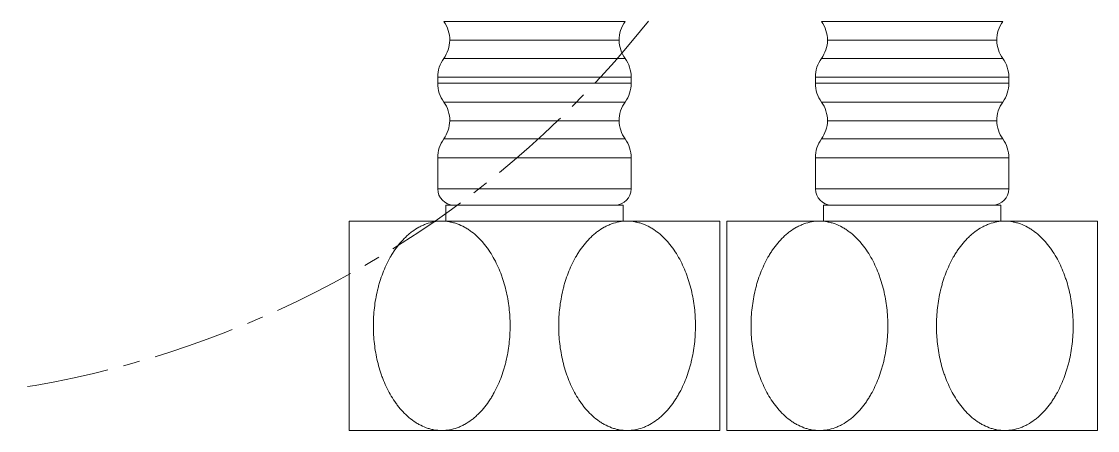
# Model space of a CAD drawing. Header units: millimetres. Extents: x 7368 to 7962, y 1333 to 2173.
# Drawn here: x 7834.2 to 7900.9, y 1415.9 to 1441.3 of the extents above; entities that cross this region are included whole.
import ezdxf

# ---------------------------------------------------------------- set-up
doc = ezdxf.new("R2010")
doc.units = ezdxf.units.MM
doc.linetypes.add('CENTERX2', pattern=[20.32, 12.7, -2.54, 2.54, -2.54])
doc.layers.add('CENTER', color=1, linetype='CENTERX2', lineweight=15)

msp = doc.modelspace()

# ---------------------------------------------------------------- linework, layer by layer
at = {"linetype": 'Continuous', "lineweight": 13, "extrusion": (-1, -2.22045e-16, 0)}
for p, q in [((7860.37, 1441.287), (7871.62, 1441.287)), ((7883.804, 1441.287), (7895.054, 1441.287)), ((7871.62, 1438.996), (7860.37, 1438.996)), ((7895.054, 1438.996), (7883.804, 1438.996)), ((7871.995, 1437.83), (7859.995, 1437.83)), ((7871.995, 1437.453), (7859.995, 1437.453)), ((7895.429, 1437.83), (7883.429, 1437.83)), ((7895.429, 1437.453), (7883.429, 1437.453)), ((7860.37, 1436.287), (7871.62, 1436.287)), ((7883.804, 1436.287), (7895.054, 1436.287)), ((7871.62, 1433.996), (7860.37, 1433.996)), ((7895.054, 1433.996), (7883.804, 1433.996)), ((7871.995, 1432.83), (7859.995, 1432.83)), ((7895.429, 1432.83), (7883.429, 1432.83)), ((7871.995, 1430.891), (7859.995, 1430.891)), ((7895.429, 1430.891), (7883.429, 1430.891))]:
    msp.add_line(p, q, dxfattribs=at)
at = {"linetype": 'Continuous', "lineweight": 18, "extrusion": (-1, -2.22045e-16, 0)}
for p, q in [((7859.995, 1437.83), (7859.995, 1437.453)), ((7871.995, 1437.83), (7871.995, 1437.453)), ((7883.429, 1437.83), (7883.429, 1437.453)), ((7895.429, 1437.83), (7895.429, 1437.453)), ((7859.995, 1432.83), (7859.995, 1430.891)), ((7871.995, 1432.83), (7871.995, 1430.891)), ((7883.429, 1432.83), (7883.429, 1430.891)), ((7895.429, 1432.83), (7895.429, 1430.891)), ((7871.495, 1429.891), (7860.495, 1429.891)), ((7860.495, 1429.891), (7860.495, 1428.891)), ((7871.495, 1429.891), (7871.495, 1428.891)), ((7894.929, 1429.891), (7883.929, 1429.891)), ((7883.929, 1429.891), (7883.929, 1428.891)), ((7894.929, 1429.891), (7894.929, 1428.891)), ((7854.495, 1428.891), (7860.245, 1428.891)), ((7860.245, 1428.891), (7871.745, 1428.891)), ((7871.745, 1428.891), (7877.495, 1428.891)), ((7877.929, 1428.891), (7883.679, 1428.891)), ((7883.679, 1428.891), (7895.179, 1428.891)), ((7895.179, 1428.891), (7900.929, 1428.891)), ((7854.495, 1415.891), (7860.245, 1415.891)), ((7860.245, 1415.891), (7871.745, 1415.891)), ((7871.745, 1415.891), (7877.495, 1415.891)), ((7877.929, 1415.891), (7883.679, 1415.891)), ((7883.679, 1415.891), (7895.179, 1415.891)), ((7895.179, 1415.891), (7900.929, 1415.891))]:
    msp.add_line(p, q, dxfattribs=at)
at = {"linetype": 'Continuous', "lineweight": 18}
for centre, radius, start, end in [((7858.745, 1440.121), 2, 0, 35.65909), ((7882.179, 1440.121), 2, 0, 35.65909), ((7873.245, 1440.162), 2, 181.17988, 215.65909), ((7896.679, 1440.162), 2, 181.17988, 215.65909), ((7861.995, 1437.83), 2, 144.3409, 179.99999), ((7885.429, 1437.83), 2, 144.3409, 179.99999), ((7869.995, 1437.453), 2, 324.34091, 360), ((7893.429, 1437.453), 2, 324.34091, 360), ((7873.245, 1435.121), 2, 144.34091, 180), ((7896.679, 1435.121), 2, 144.34091, 180), ((7858.745, 1435.162), 2, 324.34091, 358.82012), ((7882.179, 1435.162), 2, 324.34091, 358.82012), ((7869.995, 1432.83), 2, 0.00001, 35.6591), ((7893.429, 1432.83), 2, 0.00001, 35.6591), ((7860.995, 1430.891), 1, 180, 270), ((7884.429, 1430.891), 1, 180, 270)]:
    msp.add_arc(centre, radius, start, end, dxfattribs=at)
at = {"linetype": 'Continuous', "lineweight": 18, "extrusion": (0, 0, -1)}
for centre, radius, start, end in [((-7873.245, 1440.121), 2, 0, 35.65909), ((-7896.679, 1440.121), 2, 0, 35.65909), ((-7858.745, 1440.162), 2, 181.17988, 215.65909), ((-7882.179, 1440.162), 2, 181.17988, 215.65909), ((-7869.995, 1437.83), 2, 144.3409, 179.99999), ((-7893.429, 1437.83), 2, 144.3409, 179.99999), ((-7861.995, 1437.453), 2, 324.34091, 0), ((-7885.429, 1437.453), 2, 324.34091, 0), ((-7858.745, 1435.121), 2, 144.34091, 180), ((-7882.179, 1435.121), 2, 144.34091, 180), ((-7873.245, 1435.162), 2, 324.34091, 358.82012), ((-7896.679, 1435.162), 2, 324.34091, 358.82012), ((-7861.995, 1432.83), 2, 0.00001, 35.6591), ((-7885.429, 1432.83), 2, 0.00001, 35.6591), ((-7870.995, 1430.891), 1, 180, 270), ((-7894.429, 1430.891), 1, 180, 270)]:
    msp.add_arc(centre, radius, start, end, dxfattribs=at)
at = {"linetype": 'Continuous', "lineweight": 18}
for points, knots in [([(7871.246, 1440.121), (7871.246, 1440.121), (7871.212, 1440.121), (7871.078, 1440.121), (7870.978, 1440.121), (7870.715, 1440.121), (7870.552, 1440.121), (7870.17, 1440.121), (7869.951, 1440.121), (7869.465, 1440.121), (7869.198, 1440.121), (7868.627, 1440.121), (7868.322, 1440.121), (7867.687, 1440.121), (7867.357, 1440.121), (7866.683, 1440.121), (7866.339, 1440.121), (7865.652, 1440.121), (7865.308, 1440.121), (7864.634, 1440.121), (7864.304, 1440.121), (7863.669, 1440.121), (7863.364, 1440.121), (7862.793, 1440.121), (7862.526, 1440.121), (7862.04, 1440.121), (7861.821, 1440.121), (7861.439, 1440.121), (7861.276, 1440.121), (7861.013, 1440.121), (7860.913, 1440.121), (7860.779, 1440.121), (7860.745, 1440.121), (7860.745, 1440.121)], [0, 0, 0, 0, 0.0626, 0.0626, 0.125094, 0.125094, 0.187587, 0.187587, 0.25008, 0.25008, 0.312574, 0.312574, 0.375067, 0.375067, 0.43756, 0.43756, 0.500054, 0.500054, 0.562547, 0.562547, 0.62504, 0.62504, 0.687534, 0.687534, 0.750027, 0.750027, 0.81252, 0.81252, 0.875014, 0.875014, 0.937507, 0.937507, 1, 1, 1, 1]), ([(7894.68, 1440.121), (7894.68, 1440.121), (7894.646, 1440.121), (7894.512, 1440.121), (7894.412, 1440.121), (7894.149, 1440.121), (7893.986, 1440.121), (7893.604, 1440.121), (7893.385, 1440.121), (7892.899, 1440.121), (7892.632, 1440.121), (7892.061, 1440.121), (7891.756, 1440.121), (7891.121, 1440.121), (7890.791, 1440.121), (7890.117, 1440.121), (7889.773, 1440.121), (7889.086, 1440.121), (7888.742, 1440.121), (7888.068, 1440.121), (7887.738, 1440.121), (7887.103, 1440.121), (7886.798, 1440.121), (7886.227, 1440.121), (7885.96, 1440.121), (7885.474, 1440.121), (7885.255, 1440.121), (7884.873, 1440.121), (7884.71, 1440.121), (7884.447, 1440.121), (7884.347, 1440.121), (7884.213, 1440.121), (7884.179, 1440.121), (7884.179, 1440.121)], [0, 0, 0, 0, 0.0626, 0.0626, 0.125094, 0.125094, 0.187587, 0.187587, 0.25008, 0.25008, 0.312574, 0.312574, 0.375067, 0.375067, 0.43756, 0.43756, 0.500054, 0.500054, 0.562547, 0.562547, 0.62504, 0.62504, 0.687534, 0.687534, 0.750027, 0.750027, 0.81252, 0.81252, 0.875014, 0.875014, 0.937507, 0.937507, 1, 1, 1, 1]), ([(7871.246, 1435.121), (7871.246, 1435.121), (7871.212, 1435.121), (7871.078, 1435.121), (7870.978, 1435.121), (7870.715, 1435.121), (7870.552, 1435.121), (7870.17, 1435.121), (7869.951, 1435.121), (7869.465, 1435.121), (7869.198, 1435.121), (7868.627, 1435.121), (7868.322, 1435.121), (7867.687, 1435.121), (7867.357, 1435.121), (7866.683, 1435.121), (7866.339, 1435.121), (7865.652, 1435.121), (7865.308, 1435.121), (7864.634, 1435.121), (7864.304, 1435.121), (7863.669, 1435.121), (7863.364, 1435.121), (7862.793, 1435.121), (7862.526, 1435.121), (7862.04, 1435.121), (7861.821, 1435.121), (7861.439, 1435.121), (7861.276, 1435.121), (7861.013, 1435.121), (7860.913, 1435.121), (7860.779, 1435.121), (7860.745, 1435.121), (7860.745, 1435.121)], [0, 0, 0, 0, 0.062601, 0.062601, 0.125094, 0.125094, 0.187587, 0.187587, 0.250081, 0.250081, 0.312574, 0.312574, 0.375067, 0.375067, 0.437561, 0.437561, 0.500054, 0.500054, 0.562547, 0.562547, 0.625041, 0.625041, 0.687534, 0.687534, 0.750027, 0.750027, 0.81252, 0.81252, 0.875014, 0.875014, 0.937507, 0.937507, 1, 1, 1, 1]), ([(7894.68, 1435.121), (7894.68, 1435.121), (7894.646, 1435.121), (7894.512, 1435.121), (7894.412, 1435.121), (7894.149, 1435.121), (7893.986, 1435.121), (7893.604, 1435.121), (7893.385, 1435.121), (7892.899, 1435.121), (7892.632, 1435.121), (7892.061, 1435.121), (7891.756, 1435.121), (7891.121, 1435.121), (7890.791, 1435.121), (7890.117, 1435.121), (7889.773, 1435.121), (7889.086, 1435.121), (7888.742, 1435.121), (7888.068, 1435.121), (7887.738, 1435.121), (7887.103, 1435.121), (7886.798, 1435.121), (7886.227, 1435.121), (7885.96, 1435.121), (7885.474, 1435.121), (7885.255, 1435.121), (7884.873, 1435.121), (7884.71, 1435.121), (7884.447, 1435.121), (7884.347, 1435.121), (7884.213, 1435.121), (7884.179, 1435.121), (7884.179, 1435.121)], [0, 0, 0, 0, 0.062601, 0.062601, 0.125094, 0.125094, 0.187587, 0.187587, 0.250081, 0.250081, 0.312574, 0.312574, 0.375067, 0.375067, 0.437561, 0.437561, 0.500054, 0.500054, 0.562547, 0.562547, 0.625041, 0.625041, 0.687534, 0.687534, 0.750027, 0.750027, 0.81252, 0.81252, 0.875014, 0.875014, 0.937507, 0.937507, 1, 1, 1, 1]), ([(7854.495, 1428.891), (7854.495, 1428.891), (7854.495, 1428.877), (7854.495, 1428.819), (7854.495, 1428.776), (7854.495, 1428.706), (7854.495, 1428.691), (7854.495, 1428.659), (7854.495, 1428.643), (7854.495, 1428.591), (7854.495, 1428.553), (7854.495, 1428.432), (7854.495, 1428.341), (7854.495, 1428.188), (7854.495, 1428.134), (7854.495, 1428.05), (7854.495, 1428.021), (7854.495, 1427.963), (7854.495, 1427.934), (7854.495, 1427.784), (7854.495, 1427.657), (7854.495, 1427.389), (7854.495, 1427.249), (7854.495, 1427.029), (7854.495, 1426.954), (7854.495, 1426.84), (7854.495, 1426.801), (7854.495, 1426.724), (7854.495, 1426.685), (7854.495, 1426.488), (7854.495, 1426.328), (7854.495, 1426), (7854.495, 1425.833), (7854.495, 1425.493), (7854.495, 1425.32), (7854.495, 1425.056), (7854.495, 1424.923), (7854.495, 1424.788), (7854.495, 1424.698), (7854.495, 1424.653), (7854.495, 1424.426), (7854.495, 1424.244), (7854.495, 1423.878), (7854.495, 1423.694), (7854.495, 1423.325), (7854.495, 1422.954), (7854.495, 1422.579), (7854.495, 1422.345), (7854.495, 1422.297), (7854.495, 1422.203), (7854.495, 1422.062), (7854.495, 1421.922), (7854.495, 1421.643), (7854.495, 1421.272), (7854.495, 1420.906), (7854.495, 1420.542), (7854.495, 1420.361), (7854.495, 1420.002), (7854.495, 1419.824), (7854.495, 1419.602), (7854.495, 1419.558), (7854.495, 1419.47), (7854.495, 1419.338), (7854.495, 1419.209), (7854.495, 1418.952), (7854.495, 1418.785), (7854.495, 1418.457), (7854.495, 1418.297), (7854.495, 1417.985), (7854.495, 1417.833), (7854.495, 1417.649), (7854.495, 1417.612), (7854.495, 1417.539), (7854.495, 1417.432), (7854.495, 1417.329), (7854.495, 1417.127), (7854.495, 1417), (7854.495, 1416.761), (7854.495, 1416.65), (7854.495, 1416.521), (7854.495, 1416.496), (7854.495, 1416.447), (7854.495, 1416.376), (7854.495, 1416.311), (7854.495, 1416.191), (7854.495, 1416.122), (7854.495, 1416.051), (7854.495, 1416.038), (7854.495, 1416.013), (7854.495, 1416.001), (7854.495, 1415.968), (7854.495, 1415.95), (7854.495, 1415.906), (7854.495, 1415.892), (7854.495, 1415.891)], [0, 0, 0, 0, 0.031253, 0.031253, 0.062506, 0.062506, 0.070319, 0.070319, 0.078132, 0.078132, 0.093759, 0.093759, 0.125012, 0.125012, 0.140638, 0.140638, 0.148451, 0.148451, 0.156264, 0.156264, 0.187517, 0.187517, 0.21877, 0.21877, 0.234397, 0.234397, 0.24221, 0.24221, 0.250023, 0.250023, 0.281276, 0.281276, 0.312529, 0.312529, 0.343782, 0.343782, 0.359408, 0.367221, 0.367221, 0.375035, 0.375035, 0.406288, 0.406288, 0.43754, 0.43754, 0.468793, 0.500046, 0.500046, 0.507859, 0.507859, 0.515673, 0.531299, 0.531299, 0.562552, 0.593805, 0.593805, 0.625058, 0.625058, 0.656311, 0.656311, 0.664124, 0.664124, 0.671937, 0.687564, 0.687564, 0.718816, 0.718816, 0.750069, 0.750069, 0.781322, 0.781322, 0.789135, 0.789135, 0.796949, 0.812575, 0.812575, 0.843828, 0.843828, 0.875081, 0.875081, 0.882894, 0.882894, 0.890707, 0.906334, 0.906334, 0.937587, 0.937587, 0.9454, 0.9454, 0.953213, 0.953213, 0.968839, 0.968839, 1, 1, 1, 1]), ([(7860.245, 1428.891), (7860.081, 1428.891), (7859.919, 1428.877), (7859.599, 1428.819), (7859.442, 1428.776), (7859.247, 1428.706), (7859.208, 1428.691), (7859.131, 1428.659), (7859.093, 1428.643), (7858.979, 1428.591), (7858.904, 1428.553), (7858.684, 1428.432), (7858.543, 1428.341), (7858.338, 1428.188), (7858.27, 1428.134), (7858.172, 1428.05), (7858.139, 1428.021), (7858.075, 1427.963), (7858.043, 1427.934), (7857.887, 1427.784), (7857.768, 1427.657), (7857.543, 1427.389), (7857.437, 1427.249), (7857.285, 1427.029), (7857.236, 1426.954), (7857.165, 1426.84), (7857.141, 1426.801), (7857.095, 1426.724), (7857.072, 1426.685), (7856.96, 1426.488), (7856.878, 1426.328), (7856.724, 1426), (7856.653, 1425.833), (7856.522, 1425.493), (7856.462, 1425.32), (7856.381, 1425.056), (7856.342, 1424.923), (7856.306, 1424.788), (7856.283, 1424.698), (7856.272, 1424.653), (7856.217, 1424.426), (7856.18, 1424.244), (7856.115, 1423.878), (7856.062, 1423.51), (7856.013, 1422.954), (7856.003, 1422.579), (7856.003, 1422.345), (7856.003, 1422.297), (7856.004, 1422.203), (7856.007, 1422.062), (7856.013, 1421.922), (7856.03, 1421.643), (7856.062, 1421.272), (7856.115, 1420.906), (7856.179, 1420.542), (7856.216, 1420.361), (7856.302, 1420.002), (7856.351, 1419.824), (7856.419, 1419.602), (7856.433, 1419.558), (7856.462, 1419.47), (7856.506, 1419.338), (7856.553, 1419.209), (7856.652, 1418.952), (7856.723, 1418.785), (7856.877, 1418.457), (7856.959, 1418.297), (7857.136, 1417.985), (7857.231, 1417.833), (7857.358, 1417.649), (7857.384, 1417.612), (7857.436, 1417.539), (7857.516, 1417.432), (7857.598, 1417.329), (7857.767, 1417.127), (7857.886, 1417), (7858.134, 1416.761), (7858.265, 1416.65), (7858.437, 1416.521), (7858.472, 1416.496), (7858.541, 1416.447), (7858.647, 1416.376), (7858.755, 1416.311), (7858.974, 1416.191), (7859.125, 1416.122), (7859.319, 1416.051), (7859.358, 1416.038), (7859.437, 1416.013), (7859.476, 1416.001), (7859.596, 1415.968), (7859.676, 1415.95), (7859.918, 1415.906), (7860.081, 1415.891), (7860.245, 1415.891)], [0, 0, 0, 0, 0.03125, 0.03125, 0.0625, 0.0625, 0.070312, 0.070312, 0.078125, 0.078125, 0.09375, 0.09375, 0.125, 0.125, 0.140625, 0.140625, 0.148437, 0.148437, 0.15625, 0.15625, 0.1875, 0.1875, 0.21875, 0.21875, 0.234375, 0.234375, 0.242187, 0.242187, 0.25, 0.25, 0.28125, 0.28125, 0.3125, 0.3125, 0.34375, 0.34375, 0.359375, 0.367187, 0.367187, 0.375, 0.375, 0.40625, 0.40625, 0.4375, 0.46875, 0.5, 0.5, 0.507812, 0.507812, 0.515625, 0.53125, 0.53125, 0.5625, 0.59375, 0.59375, 0.625, 0.625, 0.65625, 0.65625, 0.664062, 0.664062, 0.671875, 0.6875, 0.6875, 0.71875, 0.71875, 0.75, 0.75, 0.78125, 0.78125, 0.789062, 0.789062, 0.796875, 0.8125, 0.8125, 0.84375, 0.84375, 0.875, 0.875, 0.882813, 0.882813, 0.890625, 0.90625, 0.90625, 0.9375, 0.9375, 0.945313, 0.945313, 0.953125, 0.953125, 0.96875, 0.96875, 1, 1, 1, 1]), ([(7860.245, 1415.891), (7860.41, 1415.891), (7860.572, 1415.906), (7860.891, 1415.964), (7861.049, 1416.007), (7861.244, 1416.077), (7861.282, 1416.092), (7861.36, 1416.123), (7861.398, 1416.14), (7861.512, 1416.192), (7861.587, 1416.229), (7861.807, 1416.35), (7861.948, 1416.442), (7862.153, 1416.595), (7862.22, 1416.649), (7862.319, 1416.733), (7862.352, 1416.762), (7862.416, 1416.82), (7862.448, 1416.849), (7862.604, 1416.999), (7862.722, 1417.126), (7862.947, 1417.394), (7863.054, 1417.534), (7863.205, 1417.754), (7863.254, 1417.829), (7863.326, 1417.943), (7863.349, 1417.982), (7863.396, 1418.059), (7863.419, 1418.098), (7863.53, 1418.295), (7863.613, 1418.455), (7863.767, 1418.783), (7863.838, 1418.95), (7863.969, 1419.29), (7864.028, 1419.463), (7864.11, 1419.727), (7864.149, 1419.86), (7864.184, 1419.995), (7864.208, 1420.085), (7864.219, 1420.13), (7864.273, 1420.357), (7864.311, 1420.539), (7864.376, 1420.905), (7864.429, 1421.273), (7864.477, 1421.829), (7864.488, 1422.204), (7864.488, 1422.438), (7864.488, 1422.485), (7864.486, 1422.58), (7864.483, 1422.72), (7864.477, 1422.861), (7864.461, 1423.14), (7864.429, 1423.511), (7864.376, 1423.877), (7864.312, 1424.241), (7864.274, 1424.422), (7864.188, 1424.781), (7864.14, 1424.959), (7864.071, 1425.181), (7864.057, 1425.225), (7864.029, 1425.313), (7863.984, 1425.444), (7863.937, 1425.574), (7863.839, 1425.831), (7863.768, 1425.998), (7863.614, 1426.326), (7863.532, 1426.486), (7863.354, 1426.798), (7863.26, 1426.95), (7863.133, 1427.134), (7863.107, 1427.171), (7863.055, 1427.243), (7862.975, 1427.351), (7862.893, 1427.454), (7862.723, 1427.655), (7862.605, 1427.783), (7862.356, 1428.021), (7862.226, 1428.133), (7862.054, 1428.262), (7862.019, 1428.287), (7861.949, 1428.336), (7861.844, 1428.407), (7861.736, 1428.471), (7861.516, 1428.592), (7861.366, 1428.661), (7861.172, 1428.732), (7861.133, 1428.745), (7861.054, 1428.77), (7861.014, 1428.782), (7860.894, 1428.815), (7860.814, 1428.833), (7860.572, 1428.877), (7860.41, 1428.891), (7860.245, 1428.891)], [0, 0, 0, 0, 0.03125, 0.03125, 0.0625, 0.0625, 0.070312, 0.070312, 0.078125, 0.078125, 0.09375, 0.09375, 0.125, 0.125, 0.140625, 0.140625, 0.148437, 0.148437, 0.15625, 0.15625, 0.1875, 0.1875, 0.21875, 0.21875, 0.234375, 0.234375, 0.242187, 0.242187, 0.25, 0.25, 0.28125, 0.28125, 0.3125, 0.3125, 0.34375, 0.34375, 0.359375, 0.367187, 0.367187, 0.375, 0.375, 0.40625, 0.40625, 0.4375, 0.46875, 0.5, 0.5, 0.507812, 0.507812, 0.515625, 0.53125, 0.53125, 0.5625, 0.59375, 0.59375, 0.625, 0.625, 0.65625, 0.65625, 0.664062, 0.664062, 0.671875, 0.6875, 0.6875, 0.71875, 0.71875, 0.75, 0.75, 0.78125, 0.78125, 0.789062, 0.789062, 0.796875, 0.8125, 0.8125, 0.84375, 0.84375, 0.875, 0.875, 0.882813, 0.882813, 0.890625, 0.90625, 0.90625, 0.9375, 0.9375, 0.945313, 0.945313, 0.953125, 0.953125, 0.96875, 0.96875, 1, 1, 1, 1]), ([(7871.745, 1428.891), (7871.581, 1428.891), (7871.419, 1428.877), (7871.099, 1428.819), (7870.942, 1428.776), (7870.747, 1428.706), (7870.708, 1428.691), (7870.631, 1428.659), (7870.593, 1428.643), (7870.479, 1428.591), (7870.404, 1428.553), (7870.184, 1428.432), (7870.043, 1428.341), (7869.838, 1428.188), (7869.77, 1428.134), (7869.672, 1428.05), (7869.639, 1428.021), (7869.575, 1427.963), (7869.543, 1427.934), (7869.387, 1427.784), (7869.268, 1427.657), (7869.043, 1427.389), (7868.937, 1427.249), (7868.785, 1427.029), (7868.736, 1426.954), (7868.665, 1426.84), (7868.641, 1426.801), (7868.595, 1426.724), (7868.572, 1426.685), (7868.46, 1426.488), (7868.378, 1426.328), (7868.224, 1426), (7868.153, 1425.833), (7868.022, 1425.493), (7867.962, 1425.32), (7867.881, 1425.056), (7867.842, 1424.923), (7867.806, 1424.788), (7867.783, 1424.698), (7867.772, 1424.653), (7867.717, 1424.426), (7867.68, 1424.244), (7867.615, 1423.878), (7867.562, 1423.51), (7867.513, 1422.954), (7867.503, 1422.579), (7867.503, 1422.345), (7867.503, 1422.297), (7867.504, 1422.203), (7867.507, 1422.062), (7867.513, 1421.922), (7867.53, 1421.643), (7867.562, 1421.272), (7867.615, 1420.906), (7867.679, 1420.542), (7867.716, 1420.361), (7867.802, 1420.002), (7867.851, 1419.824), (7867.919, 1419.602), (7867.933, 1419.558), (7867.962, 1419.47), (7868.006, 1419.338), (7868.053, 1419.209), (7868.152, 1418.952), (7868.223, 1418.785), (7868.377, 1418.457), (7868.459, 1418.297), (7868.636, 1417.985), (7868.731, 1417.833), (7868.858, 1417.649), (7868.884, 1417.612), (7868.936, 1417.539), (7869.016, 1417.432), (7869.098, 1417.329), (7869.267, 1417.127), (7869.386, 1417), (7869.634, 1416.761), (7869.765, 1416.65), (7869.937, 1416.521), (7869.972, 1416.496), (7870.041, 1416.447), (7870.147, 1416.376), (7870.255, 1416.311), (7870.474, 1416.191), (7870.625, 1416.122), (7870.819, 1416.051), (7870.858, 1416.038), (7870.937, 1416.013), (7870.976, 1416.001), (7871.096, 1415.968), (7871.176, 1415.95), (7871.418, 1415.906), (7871.581, 1415.891), (7871.745, 1415.891)], [0, 0, 0, 0, 0.03125, 0.03125, 0.0625, 0.0625, 0.070313, 0.070313, 0.078125, 0.078125, 0.09375, 0.09375, 0.125, 0.125, 0.140625, 0.140625, 0.148438, 0.148438, 0.15625, 0.15625, 0.1875, 0.1875, 0.21875, 0.21875, 0.234375, 0.234375, 0.242188, 0.242188, 0.25, 0.25, 0.28125, 0.28125, 0.3125, 0.3125, 0.34375, 0.34375, 0.359375, 0.367188, 0.367188, 0.375, 0.375, 0.40625, 0.40625, 0.4375, 0.46875, 0.5, 0.5, 0.507813, 0.507813, 0.515625, 0.53125, 0.53125, 0.5625, 0.59375, 0.59375, 0.625, 0.625, 0.65625, 0.65625, 0.664063, 0.664063, 0.671875, 0.6875, 0.6875, 0.71875, 0.71875, 0.75, 0.75, 0.78125, 0.78125, 0.789063, 0.789063, 0.796875, 0.8125, 0.8125, 0.84375, 0.84375, 0.875, 0.875, 0.882812, 0.882812, 0.890625, 0.90625, 0.90625, 0.9375, 0.9375, 0.945312, 0.945312, 0.953125, 0.953125, 0.96875, 0.96875, 1, 1, 1, 1]), ([(7871.745, 1415.891), (7871.91, 1415.891), (7872.072, 1415.906), (7872.391, 1415.964), (7872.549, 1416.007), (7872.744, 1416.077), (7872.782, 1416.092), (7872.86, 1416.123), (7872.898, 1416.14), (7873.012, 1416.192), (7873.087, 1416.229), (7873.307, 1416.35), (7873.448, 1416.442), (7873.653, 1416.595), (7873.72, 1416.649), (7873.819, 1416.733), (7873.852, 1416.762), (7873.916, 1416.82), (7873.948, 1416.849), (7874.104, 1416.999), (7874.222, 1417.126), (7874.447, 1417.394), (7874.554, 1417.534), (7874.705, 1417.754), (7874.754, 1417.829), (7874.826, 1417.943), (7874.849, 1417.982), (7874.896, 1418.059), (7874.919, 1418.098), (7875.03, 1418.295), (7875.113, 1418.455), (7875.267, 1418.783), (7875.338, 1418.95), (7875.469, 1419.29), (7875.528, 1419.463), (7875.61, 1419.727), (7875.649, 1419.86), (7875.684, 1419.995), (7875.708, 1420.085), (7875.719, 1420.13), (7875.773, 1420.357), (7875.811, 1420.539), (7875.876, 1420.905), (7875.929, 1421.273), (7875.977, 1421.829), (7875.988, 1422.204), (7875.988, 1422.438), (7875.988, 1422.485), (7875.986, 1422.58), (7875.983, 1422.72), (7875.977, 1422.861), (7875.961, 1423.14), (7875.929, 1423.511), (7875.876, 1423.877), (7875.812, 1424.241), (7875.774, 1424.422), (7875.688, 1424.781), (7875.64, 1424.959), (7875.571, 1425.181), (7875.557, 1425.225), (7875.529, 1425.313), (7875.484, 1425.444), (7875.437, 1425.574), (7875.339, 1425.831), (7875.268, 1425.998), (7875.114, 1426.326), (7875.032, 1426.486), (7874.854, 1426.798), (7874.76, 1426.95), (7874.633, 1427.134), (7874.607, 1427.171), (7874.555, 1427.243), (7874.475, 1427.351), (7874.393, 1427.454), (7874.223, 1427.655), (7874.105, 1427.783), (7873.856, 1428.021), (7873.726, 1428.133), (7873.554, 1428.262), (7873.519, 1428.287), (7873.449, 1428.336), (7873.344, 1428.407), (7873.236, 1428.471), (7873.016, 1428.592), (7872.866, 1428.661), (7872.672, 1428.732), (7872.633, 1428.745), (7872.554, 1428.77), (7872.514, 1428.782), (7872.394, 1428.815), (7872.314, 1428.833), (7872.072, 1428.877), (7871.91, 1428.891), (7871.745, 1428.891)], [0, 0, 0, 0, 0.03125, 0.03125, 0.0625, 0.0625, 0.070313, 0.070313, 0.078125, 0.078125, 0.09375, 0.09375, 0.125, 0.125, 0.140625, 0.140625, 0.148438, 0.148438, 0.15625, 0.15625, 0.1875, 0.1875, 0.21875, 0.21875, 0.234375, 0.234375, 0.242188, 0.242188, 0.25, 0.25, 0.28125, 0.28125, 0.3125, 0.3125, 0.34375, 0.34375, 0.359375, 0.367188, 0.367188, 0.375, 0.375, 0.40625, 0.40625, 0.4375, 0.46875, 0.5, 0.5, 0.507813, 0.507813, 0.515625, 0.53125, 0.53125, 0.5625, 0.59375, 0.59375, 0.625, 0.625, 0.65625, 0.65625, 0.664063, 0.664063, 0.671875, 0.6875, 0.6875, 0.71875, 0.71875, 0.75, 0.75, 0.78125, 0.78125, 0.789063, 0.789063, 0.796875, 0.8125, 0.8125, 0.84375, 0.84375, 0.875, 0.875, 0.882813, 0.882813, 0.890625, 0.90625, 0.90625, 0.9375, 0.9375, 0.945313, 0.945313, 0.953125, 0.953125, 0.96875, 0.96875, 1, 1, 1, 1]), ([(7877.495, 1415.891), (7877.495, 1415.891), (7877.495, 1415.906), (7877.495, 1415.964), (7877.495, 1416.007), (7877.495, 1416.077), (7877.495, 1416.092), (7877.495, 1416.123), (7877.495, 1416.14), (7877.495, 1416.192), (7877.495, 1416.229), (7877.495, 1416.35), (7877.495, 1416.442), (7877.495, 1416.595), (7877.495, 1416.649), (7877.495, 1416.733), (7877.495, 1416.762), (7877.495, 1416.82), (7877.495, 1416.849), (7877.495, 1416.999), (7877.495, 1417.126), (7877.495, 1417.394), (7877.495, 1417.534), (7877.495, 1417.754), (7877.495, 1417.829), (7877.495, 1417.943), (7877.495, 1417.982), (7877.495, 1418.059), (7877.495, 1418.098), (7877.495, 1418.295), (7877.495, 1418.455), (7877.495, 1418.783), (7877.495, 1418.95), (7877.495, 1419.29), (7877.495, 1419.463), (7877.495, 1419.727), (7877.495, 1419.86), (7877.495, 1419.995), (7877.495, 1420.085), (7877.495, 1420.13), (7877.495, 1420.357), (7877.495, 1420.539), (7877.495, 1420.905), (7877.495, 1421.089), (7877.495, 1421.458), (7877.495, 1421.829), (7877.495, 1422.204), (7877.495, 1422.438), (7877.495, 1422.485), (7877.495, 1422.58), (7877.495, 1422.72), (7877.495, 1422.861), (7877.495, 1423.14), (7877.495, 1423.511), (7877.495, 1423.877), (7877.495, 1424.241), (7877.495, 1424.422), (7877.495, 1424.781), (7877.495, 1424.959), (7877.495, 1425.181), (7877.495, 1425.225), (7877.495, 1425.313), (7877.495, 1425.444), (7877.495, 1425.574), (7877.495, 1425.831), (7877.495, 1425.998), (7877.495, 1426.326), (7877.495, 1426.486), (7877.495, 1426.798), (7877.495, 1426.95), (7877.495, 1427.134), (7877.495, 1427.171), (7877.495, 1427.243), (7877.495, 1427.351), (7877.495, 1427.454), (7877.495, 1427.655), (7877.495, 1427.783), (7877.495, 1428.021), (7877.495, 1428.133), (7877.495, 1428.262), (7877.495, 1428.287), (7877.495, 1428.336), (7877.495, 1428.407), (7877.495, 1428.471), (7877.495, 1428.592), (7877.495, 1428.661), (7877.495, 1428.732), (7877.495, 1428.745), (7877.495, 1428.77), (7877.495, 1428.782), (7877.495, 1428.815), (7877.495, 1428.833), (7877.495, 1428.877), (7877.495, 1428.891), (7877.495, 1428.891)], [0, 0, 0, 0, 0.031253, 0.031253, 0.062506, 0.062506, 0.070319, 0.070319, 0.078132, 0.078132, 0.093759, 0.093759, 0.125012, 0.125012, 0.140638, 0.140638, 0.148451, 0.148451, 0.156264, 0.156264, 0.187517, 0.187517, 0.21877, 0.21877, 0.234397, 0.234397, 0.24221, 0.24221, 0.250023, 0.250023, 0.281276, 0.281276, 0.312529, 0.312529, 0.343782, 0.343782, 0.359408, 0.367221, 0.367221, 0.375035, 0.375035, 0.406288, 0.406288, 0.43754, 0.43754, 0.468793, 0.500046, 0.500046, 0.507859, 0.507859, 0.515673, 0.531299, 0.531299, 0.562552, 0.593805, 0.593805, 0.625058, 0.625058, 0.656311, 0.656311, 0.664124, 0.664124, 0.671937, 0.687564, 0.687564, 0.718816, 0.718816, 0.750069, 0.750069, 0.781322, 0.781322, 0.789135, 0.789135, 0.796949, 0.812575, 0.812575, 0.843828, 0.843828, 0.875081, 0.875081, 0.882894, 0.882894, 0.890707, 0.906334, 0.906334, 0.937587, 0.937587, 0.9454, 0.9454, 0.953213, 0.953213, 0.96884, 0.96884, 1, 1, 1, 1]), ([(7877.929, 1428.891), (7877.929, 1428.891), (7877.929, 1428.877), (7877.929, 1428.819), (7877.929, 1428.776), (7877.929, 1428.706), (7877.929, 1428.691), (7877.929, 1428.659), (7877.929, 1428.643), (7877.929, 1428.591), (7877.929, 1428.553), (7877.929, 1428.432), (7877.929, 1428.341), (7877.929, 1428.188), (7877.929, 1428.134), (7877.929, 1428.05), (7877.929, 1428.021), (7877.929, 1427.963), (7877.929, 1427.934), (7877.929, 1427.784), (7877.929, 1427.657), (7877.929, 1427.389), (7877.929, 1427.249), (7877.929, 1427.029), (7877.929, 1426.954), (7877.929, 1426.84), (7877.929, 1426.801), (7877.929, 1426.724), (7877.929, 1426.685), (7877.929, 1426.488), (7877.929, 1426.328), (7877.929, 1426), (7877.929, 1425.833), (7877.929, 1425.493), (7877.929, 1425.32), (7877.929, 1425.056), (7877.929, 1424.923), (7877.929, 1424.788), (7877.929, 1424.698), (7877.929, 1424.653), (7877.929, 1424.426), (7877.929, 1424.244), (7877.929, 1423.878), (7877.929, 1423.694), (7877.929, 1423.325), (7877.929, 1422.954), (7877.929, 1422.579), (7877.929, 1422.345), (7877.929, 1422.297), (7877.929, 1422.203), (7877.929, 1422.062), (7877.929, 1421.922), (7877.929, 1421.643), (7877.929, 1421.272), (7877.929, 1420.906), (7877.929, 1420.542), (7877.929, 1420.361), (7877.929, 1420.002), (7877.929, 1419.824), (7877.929, 1419.602), (7877.929, 1419.558), (7877.929, 1419.47), (7877.929, 1419.338), (7877.929, 1419.209), (7877.929, 1418.952), (7877.929, 1418.785), (7877.929, 1418.457), (7877.929, 1418.297), (7877.929, 1417.985), (7877.929, 1417.833), (7877.929, 1417.649), (7877.929, 1417.612), (7877.929, 1417.539), (7877.929, 1417.432), (7877.929, 1417.329), (7877.929, 1417.127), (7877.929, 1417), (7877.929, 1416.761), (7877.929, 1416.65), (7877.929, 1416.521), (7877.929, 1416.496), (7877.929, 1416.447), (7877.929, 1416.376), (7877.929, 1416.311), (7877.929, 1416.191), (7877.929, 1416.122), (7877.929, 1416.051), (7877.929, 1416.038), (7877.929, 1416.013), (7877.929, 1416.001), (7877.929, 1415.968), (7877.929, 1415.95), (7877.929, 1415.906), (7877.929, 1415.892), (7877.929, 1415.891)], [0, 0, 0, 0, 0.031253, 0.031253, 0.062506, 0.062506, 0.070319, 0.070319, 0.078132, 0.078132, 0.093759, 0.093759, 0.125012, 0.125012, 0.140638, 0.140638, 0.148451, 0.148451, 0.156264, 0.156264, 0.187517, 0.187517, 0.21877, 0.21877, 0.234397, 0.234397, 0.24221, 0.24221, 0.250023, 0.250023, 0.281276, 0.281276, 0.312529, 0.312529, 0.343782, 0.343782, 0.359408, 0.367221, 0.367221, 0.375035, 0.375035, 0.406288, 0.406288, 0.43754, 0.43754, 0.468793, 0.500046, 0.500046, 0.507859, 0.507859, 0.515673, 0.531299, 0.531299, 0.562552, 0.593805, 0.593805, 0.625058, 0.625058, 0.656311, 0.656311, 0.664124, 0.664124, 0.671937, 0.687564, 0.687564, 0.718816, 0.718816, 0.750069, 0.750069, 0.781322, 0.781322, 0.789135, 0.789135, 0.796949, 0.812575, 0.812575, 0.843828, 0.843828, 0.875081, 0.875081, 0.882894, 0.882894, 0.890707, 0.906334, 0.906334, 0.937587, 0.937587, 0.9454, 0.9454, 0.953213, 0.953213, 0.968839, 0.968839, 1, 1, 1, 1]), ([(7883.679, 1428.891), (7883.515, 1428.891), (7883.353, 1428.877), (7883.033, 1428.819), (7882.876, 1428.776), (7882.681, 1428.706), (7882.642, 1428.691), (7882.565, 1428.659), (7882.526, 1428.643), (7882.413, 1428.591), (7882.338, 1428.553), (7882.118, 1428.432), (7881.977, 1428.341), (7881.772, 1428.188), (7881.704, 1428.134), (7881.606, 1428.05), (7881.573, 1428.021), (7881.509, 1427.963), (7881.477, 1427.934), (7881.321, 1427.784), (7881.202, 1427.657), (7880.977, 1427.389), (7880.871, 1427.249), (7880.719, 1427.029), (7880.67, 1426.954), (7880.599, 1426.84), (7880.575, 1426.801), (7880.529, 1426.724), (7880.506, 1426.685), (7880.394, 1426.488), (7880.312, 1426.328), (7880.158, 1426), (7880.087, 1425.833), (7879.956, 1425.493), (7879.896, 1425.32), (7879.815, 1425.056), (7879.776, 1424.923), (7879.74, 1424.788), (7879.717, 1424.698), (7879.706, 1424.653), (7879.651, 1424.426), (7879.614, 1424.244), (7879.549, 1423.878), (7879.496, 1423.51), (7879.447, 1422.954), (7879.437, 1422.579), (7879.437, 1422.345), (7879.437, 1422.297), (7879.438, 1422.203), (7879.441, 1422.062), (7879.447, 1421.922), (7879.464, 1421.643), (7879.496, 1421.272), (7879.549, 1420.906), (7879.613, 1420.542), (7879.65, 1420.361), (7879.736, 1420.002), (7879.785, 1419.824), (7879.853, 1419.602), (7879.867, 1419.558), (7879.896, 1419.47), (7879.94, 1419.338), (7879.987, 1419.209), (7880.086, 1418.952), (7880.157, 1418.785), (7880.311, 1418.457), (7880.393, 1418.297), (7880.57, 1417.985), (7880.665, 1417.833), (7880.792, 1417.649), (7880.818, 1417.612), (7880.87, 1417.539), (7880.95, 1417.432), (7881.032, 1417.329), (7881.201, 1417.127), (7881.32, 1417), (7881.568, 1416.761), (7881.699, 1416.65), (7881.871, 1416.521), (7881.905, 1416.496), (7881.975, 1416.447), (7882.081, 1416.376), (7882.189, 1416.311), (7882.408, 1416.191), (7882.559, 1416.122), (7882.753, 1416.051), (7882.792, 1416.038), (7882.871, 1416.013), (7882.91, 1416.001), (7883.03, 1415.968), (7883.11, 1415.95), (7883.352, 1415.906), (7883.515, 1415.891), (7883.679, 1415.891)], [0, 0, 0, 0, 0.03125, 0.03125, 0.0625, 0.0625, 0.070312, 0.070312, 0.078125, 0.078125, 0.09375, 0.09375, 0.125, 0.125, 0.140625, 0.140625, 0.148437, 0.148437, 0.15625, 0.15625, 0.1875, 0.1875, 0.21875, 0.21875, 0.234375, 0.234375, 0.242187, 0.242187, 0.25, 0.25, 0.28125, 0.28125, 0.3125, 0.3125, 0.34375, 0.34375, 0.359375, 0.367187, 0.367187, 0.375, 0.375, 0.40625, 0.40625, 0.4375, 0.46875, 0.5, 0.5, 0.507812, 0.507812, 0.515625, 0.53125, 0.53125, 0.5625, 0.59375, 0.59375, 0.625, 0.625, 0.65625, 0.65625, 0.664062, 0.664062, 0.671875, 0.6875, 0.6875, 0.71875, 0.71875, 0.75, 0.75, 0.78125, 0.78125, 0.789062, 0.789062, 0.796875, 0.8125, 0.8125, 0.84375, 0.84375, 0.875, 0.875, 0.882813, 0.882813, 0.890625, 0.90625, 0.90625, 0.9375, 0.9375, 0.945313, 0.945313, 0.953125, 0.953125, 0.96875, 0.96875, 1, 1, 1, 1]), ([(7883.679, 1415.891), (7883.844, 1415.891), (7884.006, 1415.906), (7884.325, 1415.964), (7884.483, 1416.007), (7884.678, 1416.077), (7884.716, 1416.092), (7884.794, 1416.123), (7884.832, 1416.14), (7884.946, 1416.192), (7885.021, 1416.229), (7885.241, 1416.35), (7885.382, 1416.442), (7885.587, 1416.595), (7885.654, 1416.649), (7885.753, 1416.733), (7885.786, 1416.762), (7885.85, 1416.82), (7885.882, 1416.849), (7886.038, 1416.999), (7886.156, 1417.126), (7886.381, 1417.394), (7886.488, 1417.534), (7886.639, 1417.754), (7886.688, 1417.829), (7886.76, 1417.943), (7886.783, 1417.982), (7886.83, 1418.059), (7886.853, 1418.098), (7886.964, 1418.295), (7887.047, 1418.455), (7887.201, 1418.783), (7887.272, 1418.95), (7887.403, 1419.29), (7887.462, 1419.463), (7887.544, 1419.727), (7887.583, 1419.86), (7887.618, 1419.995), (7887.641, 1420.085), (7887.653, 1420.13), (7887.707, 1420.357), (7887.745, 1420.539), (7887.809, 1420.905), (7887.863, 1421.273), (7887.911, 1421.829), (7887.922, 1422.204), (7887.922, 1422.438), (7887.922, 1422.485), (7887.92, 1422.58), (7887.917, 1422.72), (7887.911, 1422.861), (7887.895, 1423.14), (7887.863, 1423.511), (7887.81, 1423.877), (7887.746, 1424.241), (7887.708, 1424.422), (7887.622, 1424.781), (7887.574, 1424.959), (7887.505, 1425.181), (7887.491, 1425.225), (7887.463, 1425.313), (7887.418, 1425.444), (7887.371, 1425.574), (7887.273, 1425.831), (7887.202, 1425.998), (7887.048, 1426.326), (7886.966, 1426.486), (7886.788, 1426.798), (7886.694, 1426.95), (7886.567, 1427.134), (7886.541, 1427.171), (7886.488, 1427.243), (7886.409, 1427.351), (7886.327, 1427.454), (7886.157, 1427.655), (7886.039, 1427.783), (7885.79, 1428.021), (7885.66, 1428.133), (7885.488, 1428.262), (7885.453, 1428.287), (7885.383, 1428.336), (7885.278, 1428.407), (7885.17, 1428.471), (7884.95, 1428.592), (7884.8, 1428.661), (7884.606, 1428.732), (7884.567, 1428.745), (7884.488, 1428.77), (7884.448, 1428.782), (7884.328, 1428.815), (7884.248, 1428.833), (7884.006, 1428.877), (7883.844, 1428.891), (7883.679, 1428.891)], [0, 0, 0, 0, 0.03125, 0.03125, 0.0625, 0.0625, 0.070312, 0.070312, 0.078125, 0.078125, 0.09375, 0.09375, 0.125, 0.125, 0.140625, 0.140625, 0.148437, 0.148437, 0.15625, 0.15625, 0.1875, 0.1875, 0.21875, 0.21875, 0.234375, 0.234375, 0.242187, 0.242187, 0.25, 0.25, 0.28125, 0.28125, 0.3125, 0.3125, 0.34375, 0.34375, 0.359375, 0.367187, 0.367187, 0.375, 0.375, 0.40625, 0.40625, 0.4375, 0.46875, 0.5, 0.5, 0.507812, 0.507812, 0.515625, 0.53125, 0.53125, 0.5625, 0.59375, 0.59375, 0.625, 0.625, 0.65625, 0.65625, 0.664062, 0.664062, 0.671875, 0.6875, 0.6875, 0.71875, 0.71875, 0.75, 0.75, 0.78125, 0.78125, 0.789062, 0.789062, 0.796875, 0.8125, 0.8125, 0.84375, 0.84375, 0.875, 0.875, 0.882813, 0.882813, 0.890625, 0.90625, 0.90625, 0.9375, 0.9375, 0.945313, 0.945313, 0.953125, 0.953125, 0.96875, 0.96875, 1, 1, 1, 1]), ([(7895.179, 1428.891), (7895.015, 1428.891), (7894.853, 1428.877), (7894.533, 1428.819), (7894.376, 1428.776), (7894.181, 1428.706), (7894.142, 1428.691), (7894.065, 1428.659), (7894.026, 1428.643), (7893.913, 1428.591), (7893.838, 1428.553), (7893.618, 1428.432), (7893.477, 1428.341), (7893.272, 1428.188), (7893.204, 1428.134), (7893.106, 1428.05), (7893.073, 1428.021), (7893.009, 1427.963), (7892.977, 1427.934), (7892.821, 1427.784), (7892.702, 1427.657), (7892.477, 1427.389), (7892.371, 1427.249), (7892.219, 1427.029), (7892.17, 1426.954), (7892.099, 1426.84), (7892.075, 1426.801), (7892.029, 1426.724), (7892.006, 1426.685), (7891.894, 1426.488), (7891.812, 1426.328), (7891.658, 1426), (7891.587, 1425.833), (7891.456, 1425.493), (7891.396, 1425.32), (7891.315, 1425.056), (7891.276, 1424.923), (7891.24, 1424.788), (7891.217, 1424.698), (7891.206, 1424.653), (7891.151, 1424.426), (7891.114, 1424.244), (7891.049, 1423.878), (7890.996, 1423.51), (7890.947, 1422.954), (7890.937, 1422.579), (7890.937, 1422.345), (7890.937, 1422.297), (7890.938, 1422.203), (7890.941, 1422.062), (7890.947, 1421.922), (7890.964, 1421.643), (7890.996, 1421.272), (7891.049, 1420.906), (7891.113, 1420.542), (7891.15, 1420.361), (7891.236, 1420.002), (7891.285, 1419.824), (7891.353, 1419.602), (7891.367, 1419.558), (7891.396, 1419.47), (7891.44, 1419.338), (7891.487, 1419.209), (7891.586, 1418.952), (7891.657, 1418.785), (7891.811, 1418.457), (7891.893, 1418.297), (7892.07, 1417.985), (7892.165, 1417.833), (7892.292, 1417.649), (7892.318, 1417.612), (7892.37, 1417.539), (7892.45, 1417.432), (7892.532, 1417.329), (7892.701, 1417.127), (7892.82, 1417), (7893.068, 1416.761), (7893.199, 1416.65), (7893.371, 1416.521), (7893.405, 1416.496), (7893.475, 1416.447), (7893.581, 1416.376), (7893.689, 1416.311), (7893.908, 1416.191), (7894.059, 1416.122), (7894.253, 1416.051), (7894.292, 1416.038), (7894.371, 1416.013), (7894.41, 1416.001), (7894.53, 1415.968), (7894.61, 1415.95), (7894.852, 1415.906), (7895.015, 1415.891), (7895.179, 1415.891)], [0, 0, 0, 0, 0.03125, 0.03125, 0.0625, 0.0625, 0.070313, 0.070313, 0.078125, 0.078125, 0.09375, 0.09375, 0.125, 0.125, 0.140625, 0.140625, 0.148438, 0.148438, 0.15625, 0.15625, 0.1875, 0.1875, 0.21875, 0.21875, 0.234375, 0.234375, 0.242188, 0.242188, 0.25, 0.25, 0.28125, 0.28125, 0.3125, 0.3125, 0.34375, 0.34375, 0.359375, 0.367188, 0.367188, 0.375, 0.375, 0.40625, 0.40625, 0.4375, 0.46875, 0.5, 0.5, 0.507813, 0.507813, 0.515625, 0.53125, 0.53125, 0.5625, 0.59375, 0.59375, 0.625, 0.625, 0.65625, 0.65625, 0.664063, 0.664063, 0.671875, 0.6875, 0.6875, 0.71875, 0.71875, 0.75, 0.75, 0.78125, 0.78125, 0.789063, 0.789063, 0.796875, 0.8125, 0.8125, 0.84375, 0.84375, 0.875, 0.875, 0.882812, 0.882812, 0.890625, 0.90625, 0.90625, 0.9375, 0.9375, 0.945312, 0.945312, 0.953125, 0.953125, 0.96875, 0.96875, 1, 1, 1, 1]), ([(7895.179, 1415.891), (7895.344, 1415.891), (7895.506, 1415.906), (7895.825, 1415.964), (7895.983, 1416.007), (7896.178, 1416.077), (7896.216, 1416.092), (7896.294, 1416.123), (7896.332, 1416.14), (7896.446, 1416.192), (7896.521, 1416.229), (7896.741, 1416.35), (7896.882, 1416.442), (7897.087, 1416.595), (7897.154, 1416.649), (7897.253, 1416.733), (7897.286, 1416.762), (7897.35, 1416.82), (7897.382, 1416.849), (7897.538, 1416.999), (7897.656, 1417.126), (7897.881, 1417.394), (7897.988, 1417.534), (7898.139, 1417.754), (7898.188, 1417.829), (7898.26, 1417.943), (7898.283, 1417.982), (7898.33, 1418.059), (7898.353, 1418.098), (7898.464, 1418.295), (7898.547, 1418.455), (7898.701, 1418.783), (7898.772, 1418.95), (7898.903, 1419.29), (7898.962, 1419.463), (7899.044, 1419.727), (7899.083, 1419.86), (7899.118, 1419.995), (7899.141, 1420.085), (7899.153, 1420.13), (7899.207, 1420.357), (7899.245, 1420.539), (7899.309, 1420.905), (7899.363, 1421.273), (7899.411, 1421.829), (7899.422, 1422.204), (7899.422, 1422.438), (7899.422, 1422.485), (7899.42, 1422.58), (7899.417, 1422.72), (7899.411, 1422.861), (7899.395, 1423.14), (7899.363, 1423.511), (7899.31, 1423.877), (7899.246, 1424.241), (7899.208, 1424.422), (7899.122, 1424.781), (7899.074, 1424.959), (7899.005, 1425.181), (7898.991, 1425.225), (7898.963, 1425.313), (7898.918, 1425.444), (7898.871, 1425.574), (7898.773, 1425.831), (7898.702, 1425.998), (7898.548, 1426.326), (7898.466, 1426.486), (7898.288, 1426.798), (7898.194, 1426.95), (7898.067, 1427.134), (7898.041, 1427.171), (7897.988, 1427.243), (7897.909, 1427.351), (7897.827, 1427.454), (7897.657, 1427.655), (7897.539, 1427.783), (7897.29, 1428.021), (7897.16, 1428.133), (7896.988, 1428.262), (7896.953, 1428.287), (7896.883, 1428.336), (7896.778, 1428.407), (7896.67, 1428.471), (7896.45, 1428.592), (7896.3, 1428.661), (7896.106, 1428.732), (7896.067, 1428.745), (7895.988, 1428.77), (7895.948, 1428.782), (7895.828, 1428.815), (7895.748, 1428.833), (7895.506, 1428.877), (7895.344, 1428.891), (7895.179, 1428.891)], [0, 0, 0, 0, 0.03125, 0.03125, 0.0625, 0.0625, 0.070313, 0.070313, 0.078125, 0.078125, 0.09375, 0.09375, 0.125, 0.125, 0.140625, 0.140625, 0.148438, 0.148438, 0.15625, 0.15625, 0.1875, 0.1875, 0.21875, 0.21875, 0.234375, 0.234375, 0.242188, 0.242188, 0.25, 0.25, 0.28125, 0.28125, 0.3125, 0.3125, 0.34375, 0.34375, 0.359375, 0.367188, 0.367188, 0.375, 0.375, 0.40625, 0.40625, 0.4375, 0.46875, 0.5, 0.5, 0.507813, 0.507813, 0.515625, 0.53125, 0.53125, 0.5625, 0.59375, 0.59375, 0.625, 0.625, 0.65625, 0.65625, 0.664063, 0.664063, 0.671875, 0.6875, 0.6875, 0.71875, 0.71875, 0.75, 0.75, 0.78125, 0.78125, 0.789063, 0.789063, 0.796875, 0.8125, 0.8125, 0.84375, 0.84375, 0.875, 0.875, 0.882813, 0.882813, 0.890625, 0.90625, 0.90625, 0.9375, 0.9375, 0.945313, 0.945313, 0.953125, 0.953125, 0.96875, 0.96875, 1, 1, 1, 1]), ([(7900.929, 1415.891), (7900.929, 1415.891), (7900.929, 1415.906), (7900.929, 1415.964), (7900.929, 1416.007), (7900.929, 1416.077), (7900.929, 1416.092), (7900.929, 1416.123), (7900.929, 1416.14), (7900.929, 1416.192), (7900.929, 1416.229), (7900.929, 1416.35), (7900.929, 1416.442), (7900.929, 1416.595), (7900.929, 1416.649), (7900.929, 1416.733), (7900.929, 1416.762), (7900.929, 1416.82), (7900.929, 1416.849), (7900.929, 1416.999), (7900.929, 1417.126), (7900.929, 1417.394), (7900.929, 1417.534), (7900.929, 1417.754), (7900.929, 1417.829), (7900.929, 1417.943), (7900.929, 1417.982), (7900.929, 1418.059), (7900.929, 1418.098), (7900.929, 1418.295), (7900.929, 1418.455), (7900.929, 1418.783), (7900.929, 1418.95), (7900.929, 1419.29), (7900.929, 1419.463), (7900.929, 1419.727), (7900.929, 1419.86), (7900.929, 1419.995), (7900.929, 1420.085), (7900.929, 1420.13), (7900.929, 1420.357), (7900.929, 1420.539), (7900.929, 1420.905), (7900.929, 1421.089), (7900.929, 1421.458), (7900.929, 1421.829), (7900.929, 1422.204), (7900.929, 1422.438), (7900.929, 1422.485), (7900.929, 1422.58), (7900.929, 1422.72), (7900.929, 1422.861), (7900.929, 1423.14), (7900.929, 1423.511), (7900.929, 1423.877), (7900.929, 1424.241), (7900.929, 1424.422), (7900.929, 1424.781), (7900.929, 1424.959), (7900.929, 1425.181), (7900.929, 1425.225), (7900.929, 1425.313), (7900.929, 1425.444), (7900.929, 1425.574), (7900.929, 1425.831), (7900.929, 1425.998), (7900.929, 1426.326), (7900.929, 1426.486), (7900.929, 1426.798), (7900.929, 1426.95), (7900.929, 1427.134), (7900.929, 1427.171), (7900.929, 1427.243), (7900.929, 1427.351), (7900.929, 1427.454), (7900.929, 1427.655), (7900.929, 1427.783), (7900.929, 1428.021), (7900.929, 1428.133), (7900.929, 1428.262), (7900.929, 1428.287), (7900.929, 1428.336), (7900.929, 1428.407), (7900.929, 1428.471), (7900.929, 1428.592), (7900.929, 1428.661), (7900.929, 1428.732), (7900.929, 1428.745), (7900.929, 1428.77), (7900.929, 1428.782), (7900.929, 1428.815), (7900.929, 1428.833), (7900.929, 1428.877), (7900.929, 1428.891), (7900.929, 1428.891)], [0, 0, 0, 0, 0.031253, 0.031253, 0.062506, 0.062506, 0.070319, 0.070319, 0.078132, 0.078132, 0.093759, 0.093759, 0.125012, 0.125012, 0.140638, 0.140638, 0.148451, 0.148451, 0.156264, 0.156264, 0.187517, 0.187517, 0.21877, 0.21877, 0.234397, 0.234397, 0.24221, 0.24221, 0.250023, 0.250023, 0.281276, 0.281276, 0.312529, 0.312529, 0.343782, 0.343782, 0.359408, 0.367221, 0.367221, 0.375035, 0.375035, 0.406288, 0.406288, 0.43754, 0.43754, 0.468793, 0.500046, 0.500046, 0.507859, 0.507859, 0.515673, 0.531299, 0.531299, 0.562552, 0.593805, 0.593805, 0.625058, 0.625058, 0.656311, 0.656311, 0.664124, 0.664124, 0.671937, 0.687564, 0.687564, 0.718816, 0.718816, 0.750069, 0.750069, 0.781322, 0.781322, 0.789135, 0.789135, 0.796949, 0.812575, 0.812575, 0.843828, 0.843828, 0.875081, 0.875081, 0.882894, 0.882894, 0.890707, 0.906334, 0.906334, 0.937587, 0.937587, 0.9454, 0.9454, 0.953213, 0.953213, 0.96884, 0.96884, 1, 1, 1, 1])]:
    msp.add_open_spline(points, degree=3, knots=knots, dxfattribs=at)
at = {"layer": 'CENTER', "ltscale": 0.4}
msp.add_arc((7824.276, 1480.083), 62.321, 182.35013, 329.03006, dxfattribs=at)

doc.saveas('drawing.dxf')
